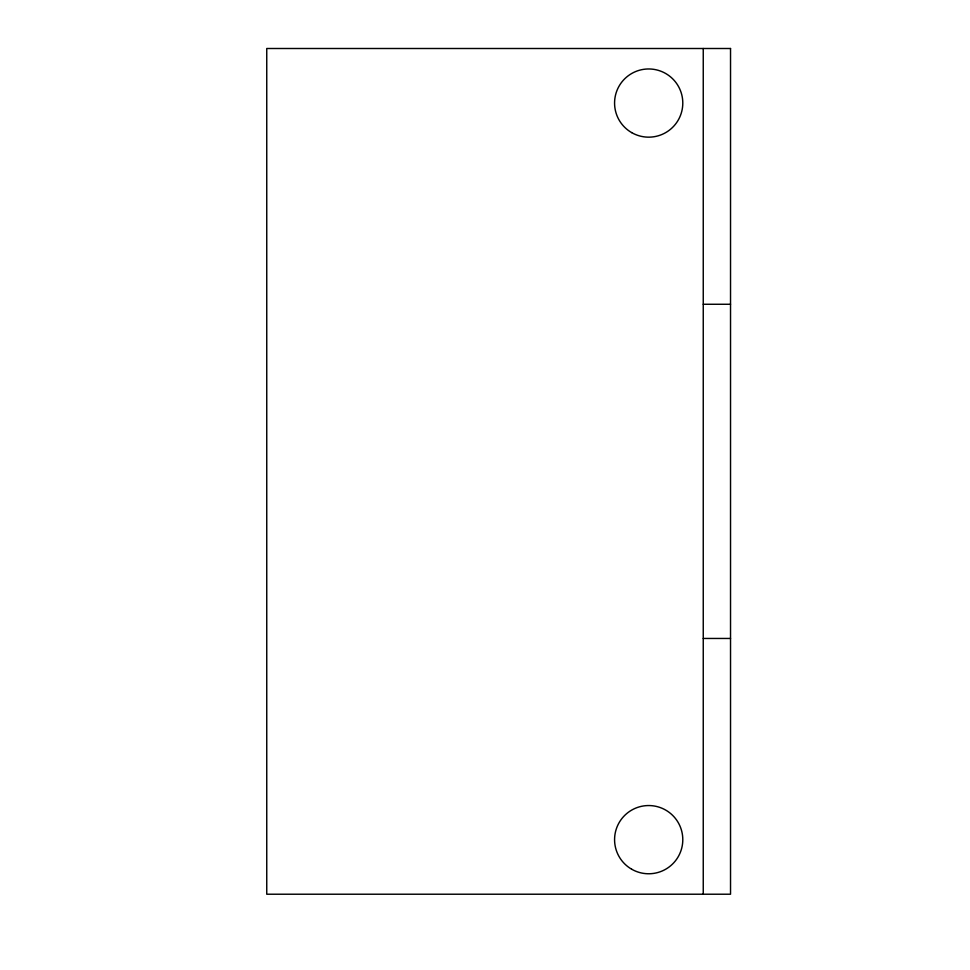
<?xml version="1.0" encoding="UTF-8"?>
<svg xmlns="http://www.w3.org/2000/svg" width="970" height="970" viewBox="0 0 970 970"><rect width="100%" height="100%" fill="white"/><g stroke="black" fill="none" stroke-linecap="round" stroke-linejoin="round"><path stroke-width="1.45" d="M703.25 304.265L730.531 304.265M703.25 638.454L730.531 638.454M703.25 48.5L703.25 894.219M730.531 48.5L266.75 48.5L266.75 894.219L730.531 894.219L730.531 48.5M631.64 132.599A34.108 34.096 0 0 0 682.795 103.062A34.108 34.096 0 0 0 631.64 73.526A34.108 34.096 0 0 0 631.64 132.599M631.64 869.193A34.096 34.096 0 0 0 682.795 839.656A34.096 34.096 0 0 0 631.64 810.12A34.096 34.096 0 0 0 631.64 869.193"/></g></svg>
